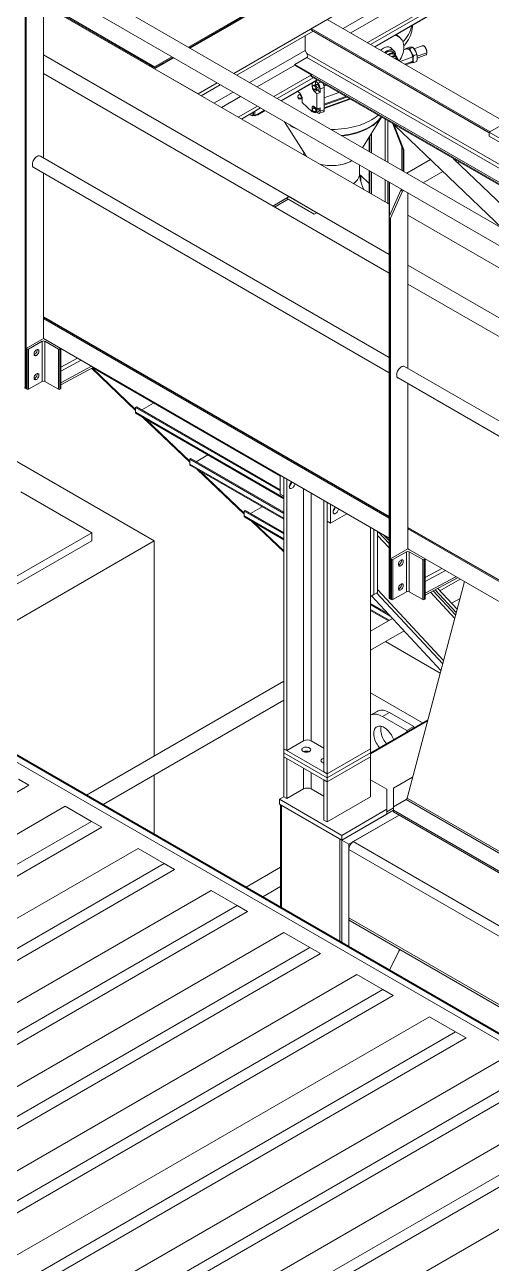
# Model space of a CAD drawing. Header units: millimetres. Extents: x 26816 to 90584, y 11074 to 56542.
# Drawn here: x 45972 to 46923, y 37511 to 40034 of the extents above; entities that cross this region are included whole.
import ezdxf

# ---------------------------------------------------------------- set-up
doc = ezdxf.new("R2010")
doc.units = ezdxf.units.MM
for name, color, linetype in [('MAU_CAM', 30, 'Continuous'), ('MAU_DO', 1, 'Continuous'), ('MAU_XAM', 8, 'Continuous'), ('MAU_XANH', 5, 'Continuous'), ('MAU_XANH_LUC', 102, 'Continuous')]:
    doc.layers.add(name, color=color, linetype=linetype)

msp = doc.modelspace()

# ---------------------------------------------------------------- linework, layer by layer
at = {"layer": 'MAU_CAM', "linetype": 'Continuous', "lineweight": 0}
for p, q in [((46108.7, 38999), (45964.1, 39082.5)), ((45825.8, 38835.7), (46108.7, 38999)), ((45825.8, 38819.4), (46108.7, 38982.7)), ((46108.7, 38982.7), (46108.7, 38999)), ((46868.4, 38899.6), (46751.4, 38458.6)), ((46690.4, 38635.4), (46676.8, 38627.6)), ((46701.2, 38624.8), (46715.4, 38633)), ((46715.4, 38633), (46764.9, 38604.4)), ((46793.7, 38618.2), (46676.8, 38550.7)), ((46793.1, 38615.8), (46676.8, 38548.7)), ((46701.2, 38624.8), (46750.7, 38596.2)), ((46750.7, 38596.2), (46764.9, 38604.4)), ((46764.9, 38604.4), (46764.9, 38601.5)), ((46750.7, 38596.2), (46750.7, 38593.4)), ((46710.4, 38476.6), (46676.8, 38496)), ((46710.4, 38435.8), (46710.4, 38476.6)), ((46723.9, 38478.7), (46762.6, 38501)), ((46723.9, 38441.1), (46723.9, 38478.7)), ((46500.1, 38461.3), (46491.2, 38456.2)), ((46491.2, 38456.2), (46491.2, 38446.4)), ((46491.2, 38456.2), (46618.5, 38382.7)), ((46749.4, 38455.8), (46723.9, 38441.1)), ((46749.4, 38455.8), (47902.3, 37790.3)), ((46751.4, 38458.6), (47902.3, 37794.2)), ((46491.2, 38446.4), (46618.5, 38372.9)), ((46493.7, 38445), (46493.7, 38445)), ((46493.7, 38445), (46493.7, 38236.5)), ((46495.5, 38444), (46614.3, 38375.4)), ((46495.5, 38444), (46495.5, 38235.5)), ((46618.5, 38382.7), (46710.4, 38435.8)), ((46723.9, 38433.8), (46618.5, 38372.9)), ((46618.5, 38372.9), (46710.4, 38426)), ((46723.9, 38438.7), (46710.4, 38430.9)), ((46710.4, 38435.8), (46710.4, 38426)), ((46723.9, 38433.8), (46723.9, 38441.1)), ((46723.9, 38433.8), (47902.3, 37753.5)), ((46723.9, 38430.5), (46723.9, 38433.8)), ((46723.9, 38430.5), (47902.3, 37750.2)), ((46735.2, 38424), (46632.7, 38364.8)), ((46735.2, 38424), (46641.8, 38370.1)), ((46614.3, 38375.4), (46614.3, 38166.9)), ((46618.5, 38382.7), (46618.5, 38372.9)), ((46618.5, 38372.9), (46618.5, 38164.4)), ((46618.5, 38372.9), (46632.7, 38364.8)), ((46632.7, 38364.8), (46632.7, 38156.3)), ((46632.7, 38354.2), (47840.4, 37657)), ((46632.7, 38354.2), (46632.7, 38214.7)), ((46641.8, 38370.1), (47849.6, 37672.9)), ((46632.7, 38214.7), (47840.4, 37517.5)), ((46635.3, 38208.8), (47840.4, 37513.1))]:
    msp.add_line(p, q, dxfattribs=at)
at = {"layer": 'MAU_CAM', "linetype": 'Continuous', "lineweight": 0, "flags": 128}
for points in [[(46676.8, 38627.6), (46678.5, 38628.4), (46681, 38629.1), (46683.6, 38629.5), (46686.3, 38629.6), (46689.2, 38629.3), (46692.1, 38628.7), (46695.1, 38627.7), (46698.2, 38626.4), (46701.2, 38624.8)], [(46690.4, 38635.4), (46692.7, 38636.5), (46695.1, 38637.3), (46697.7, 38637.7), (46700.4, 38637.8), (46703.3, 38637.5), (46706.2, 38636.9), (46709.2, 38635.9), (46712.3, 38634.6), (46715.4, 38633)], [(46695.3, 38561.4), (46693.8, 38563.2), (46691.9, 38565.8), (46690.2, 38568.5), (46688.6, 38571.3), (46687.2, 38574.2), (46686, 38577.2), (46685.1, 38580.2), (46684.3, 38583.1), (46683.8, 38586), (46683.6, 38588.8), (46683.6, 38591.4), (46683.8, 38593.9), (46684.3, 38596.2), (46685.1, 38598.3), (46686, 38600.1), (46687.2, 38601.7), (46688.6, 38603), (46690.2, 38604.1), (46691.9, 38604.8), (46693.8, 38605.2), (46695.9, 38605.2), (46698, 38605), (46700.2, 38604.4), (46702.5, 38603.5), (46704.8, 38602.4)], [(46709.5, 38569.5), (46708, 38571.3), (46706.1, 38573.9), (46704.3, 38576.7), (46702.8, 38579.5), (46701.4, 38582.4), (46700.2, 38585.4), (46699.2, 38588.3), (46698.5, 38591.3), (46698, 38594.1), (46697.7, 38596.9), (46697.7, 38599.6), (46698, 38602.1), (46698.5, 38604.4), (46698.6, 38604.8)], [(46704.8, 38602.4), (46707.1, 38600.9), (46709.3, 38599.1), (46711.6, 38597.2), (46713.7, 38594.9), (46715.7, 38592.5), (46717.6, 38589.9), (46719.4, 38587.2), (46720.9, 38584.4), (46722.3, 38581.5), (46723.5, 38578.5), (46723.8, 38577.8)], [(46715.9, 38108.2), (46720.6, 38118.3), (46727.5, 38132.4), (46734.6, 38146.5), (46736.5, 38150.3)]]:
    msp.add_lwpolyline(points, dxfattribs=at)
at = {"layer": 'MAU_CAM', "linetype": 'Continuous', "lineweight": 0}
for centre, radius, start, end in [((46746.8, 38459.8), 4.69, 302.8938, 345.5469), ((46652.5, 38353.3), 19.9, 122.4763, 177.5237), ((46639, 38214), 6.4, 173.6455, 235.0424)]:
    msp.add_arc(centre, radius, start, end, dxfattribs=at)
for centre, start_param, end_param in [((46499.7, 38441.5), 2.356235, 3.141552), ((46499.7, 38441.5), 2.356235, 3.141633), ((46618.5, 38372.9), 1.570837, 2.356235), ((46618.5, 38372.9), 1.570837, 2.356235)]:
    msp.add_ellipse(centre, major_axis=(6, -3.46), ratio=0.00007, start_param=start_param, end_param=end_param, dxfattribs=at)
at = {"layer": 'MAU_DO', "linetype": 'Continuous', "lineweight": 0}
for p, q in [((46737.4, 40007.3), (46730.1, 40014.1)), ((46783, 39991.4), (46765.5, 39985.2)), ((46786.3, 39990.4), (46785.3, 39991)), ((46724.7, 39980.9), (46718.4, 39986.8)), ((46726.9, 39974.8), (46722.7, 39978.7)), ((46729.8, 39969.4), (46725.6, 39973.3)), ((46732.7, 39964), (46728.4, 39967.9)), ((46763.2, 39968.6), (46737.4, 39959.3)), ((46750.7, 39985.2), (46744.7, 39983)), ((46749, 39985.9), (46748.7, 39984.4)), ((46749, 39985.9), (46755.2, 39988.1)), ((46756.9, 39985.6), (46763.2, 39987.8)), ((46763.2, 39968.6), (46763.2, 39959.8)), ((46764.9, 39971.2), (46771.1, 39973.4)), ((46766.5, 39983.8), (46766.3, 39984.1)), ((46791.7, 39977.1), (46772, 39970.1)), ((46772.2, 39966.3), (46789.8, 39972.6)), ((46791.3, 39974.5), (46791.6, 39975.5)), ((46792, 39977.9), (46791.7, 39977.1)), ((46734.1, 39961.3), (46732, 39963.3)), ((46763.2, 39959.8), (46746.8, 39953.9)), ((46749, 39952.7), (46760.9, 39956.9)), ((46764.9, 39957), (46771.1, 39959.3)), ((46557.8, 39909.9), (46557.8, 39914.7)), ((46564.6, 39912.3), (46564.6, 39918.6)), ((46565.3, 39919), (46569.4, 39915.3)), ((46569.4, 39915.3), (46575.3, 39917.4)), ((46529.1, 39898.1), (46533, 39894.5)), ((46533.9, 39892.6), (46532, 39891.9)), ((46533.3, 39893.1), (46533.2, 39892.3)), ((46533.3, 39893.1), (46534.1, 39893.3)), ((46534.2, 39892.9), (46533.3, 39893.1)), ((46564.6, 39912.3), (46557.8, 39909.9)), ((46563.5, 39910.9), (46561.6, 39910.2)), ((46569.4, 39900.6), (46562.6, 39898.1)), ((46567.3, 39893.7), (46562.6, 39898.1)), ((46562.9, 39911.3), (46562.8, 39910.6)), ((46562.9, 39911.3), (46566.4, 39912.6)), ((46563.8, 39911.2), (46562.9, 39911.3)), ((46565.5, 39911.2), (46563.8, 39911.2)), ((46564.6, 39912), (46564.6, 39912.3)), ((46564.8, 39901.2), (46566.7, 39901.9)), ((46565.5, 39911.2), (46569, 39912.5)), ((46566.4, 39908.7), (46565.5, 39911.2)), ((46565.7, 39903.4), (46567.6, 39904.1)), ((46566.1, 39901.7), (46566.4, 39901.6)), ((46568.1, 39912.7), (46566.4, 39912.6)), ((46568.1, 39906.4), (46566.4, 39908.7)), ((46566.4, 39901.6), (46568.1, 39901.7)), ((46574.1, 39896.2), (46567.3, 39893.7)), ((46567.3, 39862.7), (46567.3, 39893.7)), ((46568.1, 39906.4), (46567.8, 39903.9)), ((46567.8, 39903.9), (46568.1, 39901.7)), ((46569, 39912.5), (46568.1, 39912.7)), ((46568.1, 39906.4), (46571.6, 39907.7)), ((46568.1, 39901.7), (46571.6, 39903)), ((46570.7, 39910.2), (46569, 39912.5)), ((46574.1, 39896.2), (46569.4, 39900.6)), ((46570.1, 39911.2), (46570, 39911.2)), ((46571.6, 39907.7), (46570.7, 39910.2)), ((46571.6, 39907.7), (46572, 39905.5)), ((46572, 39905.5), (46571.6, 39903)), ((46574.1, 39903.5), (46582.6, 39906.6)), ((46574.1, 39903.5), (46574.1, 39896.2)), ((46585.3, 39911.6), (46582.1, 39910.4)), ((46582.3, 39909.4), (46586.6, 39910.9)), ((46582.6, 39860.8), (46582.6, 39906.6)), ((46612.3, 39896.1), (46582.6, 39885.4)), ((46535.2, 39883), (46537.1, 39883.6)), ((46536.1, 39885.1), (46537.5, 39885.6)), ((46536.5, 39883.4), (46536.9, 39883.4)), ((46536.9, 39883.4), (46537.7, 39883.4)), ((46537.7, 39882.8), (46537.7, 39875.4)), ((46537.7, 39875.4), (46557.8, 39856.8)), ((46563.5, 39866.2), (46557.8, 39864.2)), ((46557.8, 39864.2), (46557.8, 39856.8)), ((46563.5, 39865.1), (46561.6, 39864.4)), ((46567.3, 39862.7), (46562.6, 39867.1)), ((46562.9, 39865.6), (46562.8, 39864.9)), ((46562.9, 39865.6), (46563.8, 39865.9)), ((46563.8, 39865.4), (46562.9, 39865.6)), ((46564.4, 39865.5), (46563.8, 39865.4)), ((46566.4, 39863), (46566.1, 39863.8)), ((46574.1, 39865.1), (46567.3, 39862.7)), ((46571.6, 39862), (46570.9, 39864)), ((46574.1, 39857.8), (46574.1, 39865.1)), ((46582.6, 39872.2), (46626.4, 39887.9)), ((46628.6, 39886.6), (46582.6, 39870.1)), ((46634.2, 39883.4), (46582.6, 39864.9)), ((46582.6, 39863.8), (46635.4, 39882.7)), ((46559.3, 39857.3), (46557.8, 39856.8)), ((46564.8, 39855.5), (46566.7, 39856.2)), ((46565.7, 39857.6), (46567.6, 39858.3)), ((46566.1, 39856), (46566.4, 39855.9)), ((46568.1, 39860.7), (46566.4, 39863)), ((46566.4, 39855.9), (46568.1, 39856)), ((46568.1, 39860.7), (46567.8, 39858.2)), ((46567.8, 39858.2), (46568.1, 39856)), ((46568.1, 39860.7), (46571.6, 39862)), ((46568.1, 39856), (46571.6, 39857.2)), ((46568.1, 39856), (46569.4, 39854.8)), ((46571.6, 39862), (46572, 39859.7)), ((46572, 39859.7), (46571.6, 39857.2)), ((46572.4, 39853.7), (46580.9, 39856.8)), ((46574.1, 39857.8), (46582.6, 39860.8)), ((44563, 39349.1), (48567.3, 37037.4)), ((48569.1, 37038.4), (44566, 39349.4)), ((48408.6, 37115.9), (44721, 39244.7)), ((45980.7, 38484.8), (44354.4, 37545.9)), ((45980.7, 38484.8), (45959.5, 38497.1)), ((46054.9, 38442), (44449.8, 37515.3)), ((46108, 38411.3), (46054.9, 38442)), ((44502.8, 37484.7), (46108, 38411.3)), ((46129.2, 38399.1), (46108, 38411.3)), ((46129.2, 38399.1), (44502.8, 37460.2)), ((46203.4, 38356.2), (44598.3, 37429.6)), ((46256.5, 38325.6), (46203.4, 38356.2)), ((44651.3, 37399), (46256.5, 38325.6)), ((46277.7, 38313.4), (46256.5, 38325.6)), ((46277.7, 38313.4), (44651.3, 37374.5)), ((46351.9, 38270.5), (44746.8, 37343.9)), ((46405, 38239.9), (46351.9, 38270.5)), ((44799.8, 37313.3), (46405, 38239.9)), ((46426.2, 38227.7), (44799.8, 37288.8)), ((46426.2, 38227.7), (46405, 38239.9)), ((46500.4, 38184.8), (44895.3, 37258.2)), ((46553.5, 38154.2), (46500.4, 38184.8)), ((44948.3, 37227.6), (46553.5, 38154.2)), ((46574.7, 38141.9), (46553.5, 38154.2)), ((46574.7, 38141.9), (44948.3, 37203.1)), ((46648.9, 38099.1), (45043.8, 37172.4)), ((46701.9, 38068.5), (46648.9, 38099.1)), ((45096.8, 37141.8), (46701.9, 38068.5)), ((46723.2, 38056.2), (45096.8, 37117.3)), ((46723.2, 38056.2), (46701.9, 38068.5)), ((46797.4, 38013.3), (45192.3, 37086.7)), ((46850.4, 37982.7), (46797.4, 38013.3)), ((45245.3, 37056.1), (46850.4, 37982.7)), ((46871.7, 37970.5), (46850.4, 37982.7)), ((46871.7, 37970.5), (45245.3, 37031.6)), ((46945.9, 37927.6), (45340.8, 37001)), ((45393.8, 36970.4), (46998.9, 37897)), ((47020.1, 37884.8), (45393.8, 36945.9)), ((47094.4, 37841.9), (45489.3, 36915.3)), ((45542.3, 36884.7), (47147.4, 37811.3)), ((47168.6, 37799), (45542.3, 36860.2)), ((47242.9, 37756.2), (45637.8, 36829.6))]:
    msp.add_line(p, q, dxfattribs=at)
at = {"layer": 'MAU_DO', "linetype": 'Continuous', "lineweight": 0, "flags": 128}
for points in [[(46745, 39988), (46744.9, 39991.3), (46744.4, 39994.4), (46743.7, 39997.3), (46742.6, 40000.1), (46741.3, 40002.6), (46739.6, 40004.9), (46737.8, 40007), (46735.6, 40008.8), (46733.2, 40010.3), (46730.7, 40011.6), (46727.9, 40012.5), (46727.5, 40012.6)], [(46791.7, 39977.1), (46791.6, 39978.8), (46791.3, 39980.6), (46790.8, 39982.5), (46790.1, 39984.3), (46789.3, 39986.1), (46788.4, 39987.7), (46787.4, 39989.1), (46786.4, 39990.2), (46785.3, 39991), (46784.3, 39991.5), (46783.4, 39991.6), (46783, 39991.4)], [(46786.3, 39990.4), (46786.7, 39990.1), (46787.7, 39989.2), (46788.7, 39988), (46789.6, 39986.5), (46790.4, 39984.9), (46791.1, 39983.1), (46791.6, 39981.3), (46791.9, 39979.6), (46792, 39977.9)], [(46718.4, 39986.8), (46717.4, 39987.5), (46715.8, 39988.4), (46714.1, 39988.9), (46712.1, 39989.1), (46710.1, 39989), (46707.9, 39988.5), (46705.8, 39987.8), (46703.6, 39986.7), (46701.6, 39985.3), (46699.6, 39983.7), (46698, 39982.1)], [(46705.7, 39977.6), (46706, 39977.8), (46707.9, 39979.4), (46710, 39980.8), (46712.1, 39981.9), (46714.3, 39982.6), (46716.4, 39983.1), (46718.5, 39983.2), (46720.4, 39983), (46722.2, 39982.5), (46723.8, 39981.7), (46725.1, 39980.5), (46726.2, 39979.1), (46727, 39977.5), (46727.5, 39975.6), (46727.6, 39973.6)], [(46707.6, 39976.5), (46708.4, 39977.2), (46710.3, 39978.5), (46712.2, 39979.5), (46714.2, 39980.2), (46716.1, 39980.5), (46718, 39980.6), (46719.7, 39980.3), (46721.2, 39979.7), (46722.6, 39978.8), (46722.7, 39978.7)], [(46712.9, 39973.5), (46714.5, 39974.5), (46716.4, 39975.5), (46718.4, 39976.2), (46720.3, 39976.6), (46722.2, 39976.7), (46723.9, 39976.4), (46725.5, 39975.8), (46726.8, 39974.9), (46727.9, 39973.7), (46728.7, 39972.2), (46729.1, 39970.6), (46729.2, 39969.9)], [(46714.3, 39972.7), (46715.6, 39973.5), (46717.4, 39974.3), (46719.2, 39974.8), (46720.9, 39975), (46722.5, 39974.8), (46724, 39974.4), (46725.2, 39973.6), (46725.6, 39973.3)], [(46719.8, 39969.5), (46719.9, 39969.6), (46721.6, 39970.4), (46723.4, 39970.9), (46725.1, 39971), (46726.7, 39970.9), (46728.2, 39970.4), (46729.4, 39969.7), (46730.5, 39968.6), (46731.2, 39967.4), (46731.7, 39965.9), (46731.8, 39964.8)], [(46751.8, 39985.3), (46751, 39985.3), (46750.7, 39985.2)], [(46750.7, 39985.2), (46751.6, 39985.3), (46752.7, 39985.2), (46753.9, 39984.7), (46755.2, 39983.9), (46756.4, 39982.7), (46757.7, 39981.2), (46758.9, 39979.5), (46760, 39977.5), (46761, 39975.4), (46761.9, 39973.2), (46762.7, 39970.9), (46763.2, 39968.6)], [(46759.8, 39978), (46758.8, 39979.6), (46757.9, 39981), (46756.8, 39982.2), (46755.8, 39983.3), (46754.8, 39984.2), (46753.8, 39984.8), (46752.8, 39985.2), (46751.8, 39985.3)], [(46766.5, 39983.8), (46767.3, 39982.6), (46768.3, 39981)], [(46789.8, 39972.6), (46790.1, 39972.8), (46790.8, 39973.4), (46791.3, 39974.4), (46791.6, 39975.6), (46791.7, 39977.1)], [(46792, 39977.9), (46791.9, 39976.5), (46791.6, 39975.5)], [(46763.7, 39963.7), (46763.7, 39962.2), (46763.5, 39960.8), (46763.1, 39959.6), (46762.7, 39958.6), (46762.1, 39957.8), (46761.4, 39957.2), (46760.9, 39956.9)], [(46532, 39891.9), (46532.6, 39891.9), (46533.3, 39891.6), (46534, 39890.9), (46534.7, 39890), (46535.3, 39888.8), (46535.7, 39887.6), (46536, 39886.3), (46536.1, 39885.1)], [(46534.6, 39892.6), (46534.5, 39892.6), (46533.9, 39892.6)], [(46561.6, 39910.2), (46562.2, 39910.2), (46562.9, 39909.9), (46563.6, 39909.2), (46564.3, 39908.3), (46564.9, 39907.1), (46565.3, 39905.8), (46565.6, 39904.6), (46565.7, 39903.4)], [(46567.6, 39904.1), (46567.5, 39905.2), (46567.2, 39906.5), (46566.8, 39907.8), (46566.2, 39909), (46565.5, 39909.9), (46564.8, 39910.6), (46564.1, 39910.9), (46563.5, 39910.9)], [(46565.7, 39903.4), (46565.6, 39902.4), (46565.3, 39901.6), (46564.9, 39901.2), (46564.8, 39901.2)], [(46566.1, 39901.7), (46566.1, 39901.7), (46566.4, 39901.6)], [(46567.8, 39903.9), (46567.7, 39903.4), (46567.7, 39903), (46567.6, 39902.6), (46567.4, 39902.2), (46567.2, 39902), (46567, 39901.8), (46566.7, 39901.7), (46566.4, 39901.6)], [(46566.7, 39901.9), (46566.8, 39901.9), (46567.2, 39902.3), (46567.5, 39903.1), (46567.6, 39904.1)], [(46569.4, 39900.6), (46568.4, 39901.6), (46568.3, 39901.8)], [(46570.1, 39911.2), (46570.4, 39910.7), (46570.7, 39910.2)], [(46536.1, 39885.1), (46536, 39884.1), (46535.7, 39883.4), (46535.3, 39883), (46535.2, 39883)], [(46536.5, 39883.4), (46536.6, 39883.4), (46536.9, 39883.4)], [(46537.1, 39883.6), (46537.2, 39883.7), (46537.6, 39884)], [(46562.6, 39867.1), (46561.7, 39867.8), (46560.8, 39868.2), (46559.9, 39868.3), (46559.2, 39868.1), (46558.6, 39867.5), (46558.2, 39866.6), (46557.9, 39865.5), (46557.8, 39864.2)], [(46561.6, 39864.4), (46562.2, 39864.5), (46562.9, 39864.1), (46563.6, 39863.5), (46564.3, 39862.5), (46564.9, 39861.4), (46565.3, 39860.1), (46565.6, 39858.8), (46565.7, 39857.6)], [(46567.6, 39858.3), (46567.5, 39859.5), (46567.2, 39860.8), (46566.8, 39862.1), (46566.2, 39863.2), (46565.5, 39864.2), (46564.8, 39864.8), (46564.1, 39865.2), (46563.5, 39865.1)], [(46565.7, 39857.6), (46565.6, 39856.7), (46565.3, 39855.9), (46564.9, 39855.5), (46564.8, 39855.5)], [(46566.1, 39856), (46566.1, 39856), (46566.4, 39855.9)], [(46567.8, 39858.2), (46567.7, 39857.7), (46567.7, 39857.2), (46567.6, 39856.8), (46567.4, 39856.5), (46567.2, 39856.2), (46567, 39856), (46566.7, 39855.9), (46566.4, 39855.9)], [(46566.7, 39856.2), (46566.8, 39856.2), (46567.2, 39856.6), (46567.5, 39857.3), (46567.6, 39858.3)], [(46569.4, 39854.8), (46570.3, 39854.1), (46571.2, 39853.7), (46572, 39853.6), (46572.7, 39853.9), (46573.3, 39854.4), (46573.8, 39855.3), (46574, 39856.4), (46574.1, 39857.8)], [(46580.9, 39856.8), (46581.2, 39856.9), (46581.8, 39857.5), (46582.3, 39858.4), (46582.5, 39859.5), (46582.6, 39860.8)]]:
    msp.add_lwpolyline(points, dxfattribs=at)
at = {"layer": 'MAU_DO', "linetype": 'Continuous', "lineweight": 0}
for centre, radius, start, end in [((46724.3, 39962.5), 6.84, 52.7827, 115.4935), ((46728.8, 39959.9), 5.5, 13.4579, 106.5474), ((46728.7, 39959.5), 5, 48.5877, 91.882), ((46694.7, 39989.9), 50.4, 324.2469, 357.9091), ((46732.3, 39962.7), 31.4, 1.8569, 29.1527), ((46740.1, 39965.5), 32.1, 4.5319, 28.9806), ((46759.3, 39960.6), 4, 293.4369, 348.2873), ((46556.3, 39903.2), 17.8, 1.1249, 42.904), ((46563.9, 39906), 18.7, 1.8008, 26.5291), ((46533.6, 39887.4), 4.75, 109.7592, 180), ((46520, 39882.4), 17.8, 1.1249, 42.904), ((46534.2, 39891.8), 1.04, 88.8258, 150.0391), ((46574.2, 39910.2), 16.4, 180.9575, 195.7048), ((46563.2, 39905.7), 4.75, 109.7592, 180), ((46563.2, 39905.7), 4.75, 180, 289.7592), ((46560.5, 39905.8), 1.99, 182.3491, 230.3165), ((46563.3, 39909.9), 6.94, 233.9541, 290.7337), ((46573.1, 39908.5), 14.8, 201.9651, 224.6318), ((46563.8, 39910.1), 1.04, 88.8258, 150.0391), ((46562.6, 39907.2), 4.1, 21.1128, 73.1805), ((46557.3, 39903.6), 10.5, 1.8569, 29.1527), ((46561.3, 39905), 10.7, 4.5319, 28.9806), ((46533.6, 39887.4), 4.75, 180, 289.7592), ((46530.9, 39887.5), 1.99, 182.3491, 230.3165), ((46533.7, 39891.6), 6.94, 233.9541, 290.7337), ((46536.9, 39884.4), 1, 268.2394, 321.2801), ((46563.2, 39860), 4.75, 109.7592, 180), ((46563.8, 39864.4), 1.04, 88.8258, 150.0391), ((46563.6, 39863.4), 2.05, 48.3357, 83.2397), ((46559.9, 39859.5), 7.41, 27.942, 42.9091), ((46561.4, 39859.3), 10.7, 4.5248, 25.9831), ((46563.2, 39860), 4.75, 180, 289.7592), ((46560.5, 39860.1), 1.99, 182.3491, 230.3165), ((46563.3, 39864.1), 6.94, 233.9541, 290.7337), ((46557.3, 39857.9), 10.5, 1.8569, 29.1527)]:
    msp.add_arc(centre, radius, start, end, dxfattribs=at)
for points, knots in [([(46751.8, 39985.3), (46751.2, 39985.4), (46750, 39985.5), (46749.3, 39985.8), (46749, 39985.9)], [0, 0, 0, 0, 0.5002514, 1, 1, 1, 1]), ([(46756.9, 39985.6), (46756, 39985.5), (46754, 39985.3), (46752.6, 39985.3), (46751.8, 39985.3)], [0, 0, 0, 0, 0.500383, 1, 1, 1, 1]), ([(46760.3, 39988.4), (46759.6, 39988.4), (46758.1, 39988.4), (46756.2, 39988.2), (46755.2, 39988.1)], [0, 0, 0, 0, 0.500251, 1, 1, 1, 1]), ([(46759.8, 39978), (46759.2, 39979.2), (46757.9, 39981.7), (46757.3, 39984.3), (46756.9, 39985.6)], [0, 0, 0, 0, 0.500251, 1, 1, 1, 1]), ([(46764.9, 39971.2), (46763.9, 39972.3), (46762, 39974.4), (46760.5, 39976.8), (46759.8, 39978)], [0, 0, 0, 0, 0.5003834, 1, 1, 1, 1]), ([(46763.2, 39987.8), (46762.8, 39988), (46762.2, 39988.3), (46760.9, 39988.3), (46760.3, 39988.4)], [0, 0, 0, 0, 0.500383, 1, 1, 1, 1]), ([(46768.3, 39981), (46767.5, 39982.2), (46766.1, 39984.6), (46764.1, 39986.8), (46763.2, 39987.8)], [0, 0, 0, 0, 0.500251, 1, 1, 1, 1]), ([(46764.9, 39971.2), (46764.5, 39969.9), (46763.9, 39967.4), (46763.8, 39964.9), (46763.7, 39963.7)], [0, 0, 0, 0, 0.501679, 1, 1, 1, 1]), ([(46771.1, 39973.4), (46770.8, 39974.7), (46770.1, 39977.3), (46768.9, 39979.8), (46768.3, 39981)], [0, 0, 0, 0, 0.500383, 1, 1, 1, 1]), ([(46771.1, 39973.4), (46771.4, 39972.4), (46772, 39970.3), (46772.2, 39967.9), (46772.2, 39966.8)], [0, 0, 0, 0, 0.501679, 1, 1, 1, 1]), ([(46772.2, 39966.8), (46772.2, 39965.5), (46772, 39963.1), (46771.4, 39960.5), (46771.1, 39959.3)], [0, 0, 0, 0, 0.501959, 1, 1, 1, 1]), ([(46760.4, 39956.8), (46761, 39956.8), (46762.2, 39956.8), (46763.9, 39956.9), (46764.9, 39957)], [0, 0, 0, 0, 0.4143846, 1, 1, 1, 1]), ([(46763.7, 39963.7), (46763.8, 39962.5), (46763.9, 39960.2), (46764.5, 39958.1), (46764.9, 39957)], [0, 0, 0, 0, 0.501959, 1, 1, 1, 1])]:
    msp.add_open_spline(points, degree=3, knots=knots, dxfattribs=at)
at = {"layer": 'MAU_XAM', "linetype": 'Continuous', "lineweight": 0}
for p, q in [((46236, 38982.7), (45947.7, 39149.1)), ((45811.7, 38737.8), (46236, 38982.7)), ((46236, 38982.7), (46236, 38544.4)), ((46236, 38505.5), (46236, 38385.3))]:
    msp.add_line(p, q, dxfattribs=at)
at = {"layer": 'MAU_XANH', "linetype": 'Continuous', "lineweight": 0}
for p, q in [((48180.8, 38906), (44459.7, 41054.1)), ((44442.8, 41024.9), (48164, 38876.8)), ((46309.7, 39986.1), (46810.8, 40275.4)), ((46398.1, 39935.1), (46849.4, 40195.6)), ((46621.2, 40026.5), (46869.3, 40169.7)), ((46636.7, 40017.5), (46879.8, 40157.8)), ((46010.4, 40120), (46010.4, 39762.8)), ((46670.9, 39997.8), (46904.8, 40132.8)), ((46677.2, 39994.1), (46909.7, 40128.3)), ((45972.9, 40069.8), (45972.9, 39294)), ((45975, 40068.5), (45975, 39292.8)), ((46237, 39948.6), (46010.4, 40079.4)), ((46237, 39946.2), (46010.4, 40077)), ((46010.4, 40074.9), (46714.8, 39668.3)), ((46426.2, 40057.8), (46305.8, 39988.3)), ((46426.2, 40055.4), (46308, 39987.1)), ((46556.3, 40026.4), (46588.8, 40045.1)), ((46953, 39834.9), (46588.8, 40045.1)), ((46359.4, 40014.7), (46357.6, 40015.8)), ((46362.2, 40016.4), (46360.4, 40017.4)), ((46389.8, 40032.3), (46388, 40033.3)), ((46404.5, 39931.4), (46559.9, 40021.1)), ((46920.4, 39816.1), (46556.3, 40026.4)), ((46556.3, 40023.9), (46556.3, 40026.4)), ((46919, 39814.5), (46556.3, 40023.9)), ((46556.7, 40023), (46919, 39813.8)), ((46357.2, 40013.5), (46355.5, 40014.5)), ((46543.9, 39981.8), (46543.9, 40011.9)), ((46010.4, 39972.9), (46714.8, 39566.3)), ((46511, 39683.9), (46010.4, 39972.9)), ((46272.1, 39968.9), (46237, 39948.6)), ((46274.3, 39967.7), (46237, 39946.2)), ((46237, 39944.1), (46276, 39966.6)), ((46430.5, 39916.4), (46543.9, 39981.8)), ((46547.4, 39967.6), (46522.9, 39953.4)), ((46543.9, 39981.8), (46547.4, 39975.7)), ((47216.4, 39589.5), (46547.4, 39975.7)), ((47216.4, 39581.4), (46547.4, 39967.6)), ((46227.2, 39951.8), (46232.6, 39946.7)), ((46229.7, 39949.4), (46229.7, 39948.3)), ((46230.3, 39948.9), (46230.3, 39948)), ((46231.7, 39947.5), (46231.7, 39947.2)), ((46237, 39948.6), (46237, 39946.2)), ((46237, 39944.1), (46325.4, 39893.1)), ((46446, 39907.4), (46522.4, 39951.5)), ((46556.5, 39931.8), (46522.4, 39951.5)), ((47216.4, 39553), (46522.9, 39953.4)), ((46714.8, 39527.9), (46010.4, 39934.5)), ((46325.4, 39893.1), (46364.4, 39915.6)), ((46480.2, 39887.7), (46556.5, 39931.8)), ((46486.5, 39884), (46559.8, 39926.3)), ((46556.3, 39928.4), (46556.3, 39930.8)), ((47216.4, 39549.8), (46556.3, 39930.8)), ((47216.4, 39547.3), (46556.3, 39928.4)), ((46331.8, 39889.4), (46370.8, 39911.9)), ((46357.8, 39874.4), (46396.8, 39896.9)), ((46373.3, 39865.4), (46412.3, 39887.9)), ((46407.5, 39845.7), (46446.5, 39868.3)), ((46413.8, 39842.1), (46452.8, 39864.6)), ((46706.9, 39841.4), (46706.9, 39756.8)), ((46962.9, 39840.6), (46919, 39815.3)), ((46712.5, 39838.2), (46712.5, 39753.6)), ((46722.4, 39832.5), (46740.8, 39785.4)), ((46745.1, 39779.1), (46724.7, 39831.2)), ((46725.1, 39830.1), (46946.8, 39618.3)), ((46919, 39815.3), (46919, 39807.2)), ((46919, 39815.3), (47060.5, 39733.7)), ((46674.4, 39805.7), (46674.4, 39775.6)), ((46675.8, 39807.9), (46675.8, 39774.8)), ((46678.6, 39812.4), (46678.6, 39773.1)), ((46919, 39807.2), (47060.5, 39725.5)), ((46714.8, 39356.2), (46004.1, 39766.5)), ((46740.8, 39785.4), (46740.8, 39737.2)), ((46743.7, 39780.4), (46745.1, 39779.1)), ((46743.7, 39780.4), (46743.7, 39735.6)), ((46745.1, 39779.1), (46745.1, 39734.8)), ((45990.6, 39743.1), (46714.8, 39325)), ((46799.1, 39759.4), (46750.8, 39731.5)), ((47070.2, 39547.1), (46846.2, 39761)), ((46854.9, 39752.7), (46857.8, 39754.4)), ((46010.4, 39731.6), (46010.4, 39394.9)), ((46654.8, 39727.9), (46655.3, 39727.4)), ((46655.3, 39728), (46655.3, 39723.6)), ((46655.8, 39727.8), (46657.3, 39727)), ((46655.8, 39727.8), (46655.8, 39720.3)), ((46657.3, 39727), (46657.3, 39714.4)), ((46657.3, 39727), (46674.4, 39710.7)), ((46674.4, 39736.7), (46674.4, 39691.6)), ((46675.8, 39735.9), (46675.8, 39690.8)), ((46678.6, 39734.2), (46678.6, 39689.2)), ((46706.9, 39717.9), (46706.9, 39672.9)), ((46712.5, 39714.6), (46712.5, 39669.6)), ((46714.8, 39713.3), (46714.8, 39642.6)), ((46715.4, 39713), (46715.4, 39645.1)), ((46784.5, 39712), (46824.5, 39735.2)), ((46738.7, 39697.1), (46715.4, 39645.1)), ((46717.5, 39639.9), (46742.3, 39695)), ((46740.9, 39698.3), (46738.7, 39697.1)), ((46742.3, 39695), (46738.7, 39697.1)), ((46742.3, 39695), (46744.4, 39696.3)), ((46752.9, 39691.4), (46752.9, 39334.2)), ((46477.8, 39664.7), (46511, 39683.9)), ((46505.4, 39680.6), (46477.8, 39664.7)), ((46508.9, 39678.6), (46481.3, 39662.7)), ((46505.4, 39680.6), (46511, 39683.9)), ((46508.9, 39678.6), (46505.4, 39680.6)), ((46505.4, 39680.6), (46561.9, 39648)), ((46561.9, 39648), (46508.9, 39678.6)), ((46511, 39683.9), (46567.6, 39651.2)), ((46561.9, 39648), (46567.6, 39651.2)), ((46714.8, 39566.3), (46567.6, 39651.2)), ((46714.8, 39642.6), (46714.8, 38866.2)), ((46717.5, 39639.9), (46715.4, 39641.1)), ((46715.4, 39641.1), (46715.4, 38865.4)), ((46717.5, 39639.9), (46717.5, 38864.2)), ((46752.9, 39646.3), (47216.4, 39378.8)), ((46752.9, 39544.3), (47457.3, 39137.6)), ((47253.5, 39255.3), (46752.9, 39544.3)), ((47457.3, 39099.3), (46752.9, 39505.9)), ((46714.8, 39032.2), (46010.4, 39438.8)), ((46010.4, 39438.2), (46714.8, 39031.5)), ((46010.4, 39435.7), (46714.8, 39029.1)), ((46010.4, 39394.9), (45975, 39374.5)), ((45980, 39373.2), (46007.6, 39389.2)), ((46007.6, 39307.5), (46007.6, 39389.2)), ((46013.9, 39392.8), (46010.4, 39394.9)), ((46045.8, 39374.5), (46010.4, 39394.9)), ((46010.4, 39394.9), (46714.8, 38988.2)), ((46013.2, 39389.2), (46040.8, 39373.2)), ((46013.2, 39307.5), (46013.2, 39389.2)), ((45975, 39374.5), (45977.2, 39373.2)), ((45975, 39292.8), (45975, 39374.5)), ((45977.2, 39291.6), (45977.2, 39373.2)), ((45980, 39291.6), (45980, 39373.2)), ((46040.8, 39291.6), (46040.8, 39373.2)), ((46043.6, 39373.2), (46045.8, 39374.5)), ((46043.6, 39291.6), (46043.6, 39373.2)), ((46045.8, 39292.8), (46045.8, 39374.5)), ((46045.8, 39336.4), (46079.9, 39354.7)), ((46087.1, 39350.6), (46045.8, 39328.4)), ((46108.4, 39338.3), (46045.8, 39304.8)), ((46112, 39336.2), (46045.8, 39300.7)), ((46198.1, 39248.5), (46108.3, 39334.2)), ((46198.1, 39250.6), (46109.8, 39335)), ((46110.3, 39335.3), (46493, 39114.3)), ((47457.3, 38927.6), (46746.5, 39337.8)), ((46733, 39314.5), (47457.3, 38896.4)), ((45972.9, 39294), (45975, 39292.8)), ((45975, 39292.8), (45977.2, 39291.6)), ((45980, 39291.6), (46007.6, 39307.5)), ((46013.2, 39307.5), (46040.8, 39291.6)), ((46043.6, 39291.6), (46045.8, 39292.8)), ((46752.9, 39303), (46752.9, 38966.3)), ((46210.8, 39249.7), (46234.6, 39263.5)), ((46198.1, 39254.6), (46200.2, 39255.9)), ((46198.1, 39254.6), (46493, 39084.4)), ((46198.1, 39254.6), (46198.1, 39244.8)), ((46198.1, 39244.8), (46500.1, 39070.5)), ((46199.3, 39242.1), (46500.1, 39068.5)), ((46200.2, 39255.9), (46493, 39086.8)), ((46308.7, 39142.8), (46213.1, 39234.1)), ((46308.7, 39145), (46218.8, 39230.8)), ((46321.4, 39144), (46345.3, 39157.8)), ((46308.7, 39148.9), (46310.8, 39150.2)), ((46308.7, 39148.9), (46500.1, 39038.5)), ((46308.7, 39148.9), (46308.7, 39139.1)), ((46308.7, 39139.1), (46500.1, 39028.7)), ((46310, 39136.4), (46500.1, 39026.7)), ((46310.8, 39150.2), (46500.1, 39040.9)), ((46419.4, 39037.1), (46323.8, 39128.4)), ((46419.4, 39039.3), (46329.4, 39125.2)), ((46493, 39116.3), (46493, 39077.8)), ((46500.1, 38559.3), (46500.1, 39112.2)), ((46500.1, 39112.2), (46500.1, 39073.7)), ((46506.4, 38555.6), (46506.4, 39108.5)), ((46540.6, 38575.3), (46540.6, 39088.8)), ((46493, 39077.8), (46500.1, 39073.7)), ((46556.1, 38575.3), (46556.1, 39079.8)), ((46582.1, 38512), (46582.1, 39064.8)), ((46588.5, 38508.3), (46588.5, 39061.2)), ((46588.5, 39061.2), (46588.5, 39022.7)), ((46595.5, 39057.1), (46595.5, 39018.6)), ((46419.4, 39043.3), (46421.5, 39044.5)), ((46419.4, 39043.3), (46500.1, 38996.7)), ((46419.4, 39043.3), (46419.4, 39033.5)), ((46419.4, 39033.5), (46500.1, 38986.9)), ((46421.5, 39044.5), (46500.1, 38999.1)), ((46432.1, 39038.4), (46455.9, 39052.1)), ((46595.5, 39018.6), (46628.9, 39037.9)), ((46420.6, 39030.7), (46500.1, 38984.8)), ((46500.1, 38960), (46434.4, 39022.7)), ((46500.1, 38962.2), (46440.1, 39019.5)), ((46595.5, 39018.6), (46588.5, 39022.7)), ((46676.8, 38559.3), (46676.8, 39010.1)), ((46676.8, 38869.6), (46676.8, 39010.1)), ((46683.9, 38873.7), (46683.9, 39006.1)), ((47457.3, 38603.6), (46752.9, 39010.2)), ((46752.9, 39009.5), (47457.3, 38602.9)), ((46752.9, 39007.1), (47457.3, 38600.5)), ((46691, 38877.8), (46691, 39002)), ((46714.8, 38968.2), (46691, 38993.7)), ((46714.8, 38977), (46692.2, 39001.3)), ((46714.8, 38983.4), (46705, 38993.9)), ((46752.9, 38966.3), (46717.5, 38945.9)), ((46722.5, 38944.6), (46750, 38960.5)), ((46750, 38878.9), (46750, 38960.5)), ((46756.4, 38964.2), (46752.9, 38966.3)), ((46788.2, 38945.9), (46752.9, 38966.3)), ((46752.9, 38966.3), (47457.3, 38559.6)), ((46755.7, 38960.5), (46783.3, 38944.6)), ((46755.7, 38878.9), (46755.7, 38960.5)), ((46717.5, 38945.9), (46719.6, 38944.6)), ((46717.5, 38864.2), (46717.5, 38945.9)), ((46719.6, 38863), (46719.6, 38944.6)), ((46722.5, 38863), (46722.5, 38944.6)), ((46783.3, 38863), (46783.3, 38944.6)), ((46786.1, 38944.6), (46788.2, 38945.9)), ((46786.1, 38863), (46786.1, 38944.6)), ((46788.2, 38864.2), (46788.2, 38945.9)), ((46788.2, 38907.8), (46822.4, 38926.1)), ((46829.6, 38922), (46788.2, 38899.8)), ((46850.8, 38909.7), (46788.2, 38876.2)), ((46854.5, 38907.6), (46788.2, 38872.1)), ((46825.8, 38739.2), (46691, 38883.7)), ((46850.4, 38831.7), (46804.6, 38880.8)), ((46851.7, 38836.7), (46808.5, 38883)), ((46853.4, 38843.3), (46813.8, 38885.8)), ((46859.8, 38904.5), (46818.5, 38880.7)), ((46683.9, 38873.7), (46676.8, 38869.6)), ((46676.8, 38855.3), (46712.3, 38834.8)), ((46820.4, 38718.9), (46678.8, 38870.7)), ((46683.9, 38873.7), (46691, 38877.8)), ((46824, 38732.5), (46689.4, 38876.8)), ((46715.4, 38865.4), (46717.5, 38864.2)), ((46717.5, 38864.2), (46719.6, 38863)), ((46722.5, 38863), (46750, 38878.9)), ((46755.7, 38878.9), (46783.3, 38863)), ((46786.1, 38863), (46788.2, 38864.2)), ((46848.5, 38824.8), (46799, 38877.9)), ((46842.1, 38855.5), (46859.3, 38865.4)), ((46676.8, 38852.8), (46717.2, 38829.5)), ((46676.8, 38843), (46715, 38821)), ((46676.8, 38841), (46713.3, 38820)), ((46721.6, 38824.8), (46676.8, 38798.9)), ((46676.8, 38760), (46745.2, 38799.5)), ((46707.5, 38777.7), (46819, 38713.4)), ((46500.1, 38696.9), (46098.1, 38464.9)), ((46131.8, 38445.4), (46500.1, 38658)), ((46676.8, 38672.9), (46782.7, 38611.8)), ((46506.4, 38555.6), (46500.1, 38559.3)), ((46500.1, 38551.1), (46500.1, 38559.3)), ((46500.1, 38559.3), (46588.5, 38508.3)), ((46540.6, 38575.3), (46506.4, 38555.6)), ((46582.1, 38560.3), (46556.1, 38575.3)), ((46676.8, 38559.3), (46588.5, 38508.3)), ((46676.8, 38551.1), (46676.8, 38559.3)), ((46500.1, 38551.1), (46500.1, 38543)), ((46500.1, 38551.1), (46588.5, 38500.1)), ((46500.1, 38543), (46506.4, 38539.3)), ((46500.1, 38461.3), (46500.1, 38543)), ((46500.1, 38543), (46588.5, 38491.9)), ((46506.4, 38457.6), (46506.4, 38539.3)), ((46588.5, 38500.1), (46676.8, 38551.1)), ((46588.5, 38491.9), (46676.8, 38543)), ((46676.8, 38551.1), (46676.8, 38543)), ((46676.8, 38461.3), (46676.8, 38543)), ((46540.6, 38477.3), (46540.6, 38519.6)), ((46556.1, 38477.3), (46556.1, 38510.6)), ((46588.5, 38508.3), (46582.1, 38512)), ((46588.5, 38500.1), (46588.5, 38508.3)), ((46506.4, 38457.6), (46540.6, 38477.3)), ((46556.1, 38477.3), (46582.1, 38462.3)), ((46582.1, 38414), (46582.1, 38495.6)), ((46582.1, 38495.6), (46588.5, 38491.9)), ((46588.5, 38500.1), (46588.5, 38491.9)), ((46588.5, 38410.3), (46588.5, 38491.9)), ((46500.1, 38461.3), (46506.4, 38457.6)), ((46588.5, 38410.3), (46676.8, 38461.3)), ((46582.1, 38414), (46588.5, 38410.3)), ((46493.7, 38317.6), (46423.5, 38277.1)), ((46457.2, 38257.6), (46493.7, 38278.7))]:
    msp.add_line(p, q, dxfattribs=at)
at = {"layer": 'MAU_XANH', "linetype": 'Continuous', "lineweight": 0, "flags": 128}
for points in [[(46004.1, 39766.5), (46003.8, 39766.6), (46002.5, 39767), (46001.2, 39767.1), (45999.7, 39766.8), (45998.1, 39766.2), (45996.5, 39765.3), (45995, 39764.1), (45993.5, 39762.7), (45992.1, 39761), (45990.9, 39759.1), (45989.8, 39757.2), (45988.9, 39755.2), (45988.3, 39753.1), (45987.9, 39751.1), (45987.8, 39749.3)], [(46001.2, 39369.2), (46001.1, 39370.4), (46000.7, 39371.4), (46000.1, 39372.1), (45999.3, 39372.6), (45998.4, 39372.7), (45997.4, 39372.5), (45996.3, 39372), (45995.2, 39371.2), (45994.1, 39370.2), (45993.2, 39369), (45992.4, 39367.6), (45991.8, 39366.2), (45991.4, 39364.8), (45991.3, 39363.4), (45991.4, 39362.2), (45991.8, 39361.2), (45992.4, 39360.5), (45993.2, 39360.1), (45994.1, 39359.9), (45995.2, 39360.1), (45996.3, 39360.6), (45997.4, 39361.4), (45998.4, 39362.4), (45999.3, 39363.6), (46000.1, 39365), (46000.7, 39366.4), (46001.1, 39367.8), (46001.2, 39369.2)], [(45997.5, 39372.5), (45997.5, 39372.4), (45997.7, 39371.2), (45997.5, 39369.9), (45997.2, 39368.4), (45996.6, 39367), (45995.8, 39365.7), (45994.9, 39364.4), (45993.8, 39363.4), (45992.7, 39362.6), (45991.6, 39362.1), (45991.5, 39362.1)], [(45991.5, 39362.1), (45991.6, 39362.1), (45992.7, 39362.6), (45993.8, 39363.4), (45994.9, 39364.4), (45995.8, 39365.7), (45996.6, 39367), (45997.2, 39368.4), (45997.5, 39369.9), (45997.7, 39371.2), (45997.5, 39372.4), (45997.5, 39372.5)], [(46746.5, 39337.8), (46746.2, 39338), (46745, 39338.4), (46743.6, 39338.5), (46742.1, 39338.2), (46740.6, 39337.6), (46739, 39336.7), (46737.4, 39335.5), (46735.9, 39334), (46734.6, 39332.4), (46733.3, 39330.5), (46732.2, 39328.6), (46731.4, 39326.6), (46730.8, 39324.5), (46730.4, 39322.5), (46730.2, 39320.6)], [(46001.2, 39320.2), (46001.1, 39321.4), (46000.7, 39322.4), (46000.1, 39323.1), (45999.3, 39323.6), (45998.4, 39323.7), (45997.4, 39323.5), (45996.3, 39323), (45995.2, 39322.2), (45994.1, 39321.2), (45993.2, 39320), (45992.4, 39318.6), (45991.8, 39317.2), (45991.4, 39315.8), (45991.3, 39314.5), (45991.4, 39313.3), (45991.8, 39312.3), (45992.4, 39311.5), (45993.2, 39311.1), (45994.1, 39310.9), (45995.2, 39311.1), (45996.3, 39311.6), (45997.4, 39312.4), (45998.4, 39313.4), (45999.3, 39314.6), (46000.1, 39316), (46000.7, 39317.4), (46001.1, 39318.8), (46001.2, 39320.2)], [(45997.5, 39323.5), (45997.5, 39323.4), (45997.7, 39322.2), (45997.5, 39320.9), (45997.2, 39319.4), (45996.6, 39318), (45995.8, 39316.7), (45994.9, 39315.4), (45993.8, 39314.4), (45992.7, 39313.6), (45991.6, 39313.1), (45991.5, 39313.1)], [(45991.5, 39313.1), (45991.6, 39313.1), (45992.7, 39313.6), (45993.8, 39314.4), (45994.9, 39315.4), (45995.8, 39316.7), (45996.6, 39318), (45997.2, 39319.4), (45997.5, 39320.9), (45997.7, 39322.2), (45997.5, 39323.4), (45997.5, 39323.5)], [(46522.7, 39099.2), (46522.7, 39099.1), (46522.4, 39097.6), (46521.9, 39096), (46521.1, 39094.5), (46520.2, 39093), (46519.1, 39091.7), (46518, 39090.7), (46516.7, 39089.9), (46515.5, 39089.4), (46514.4, 39089.3), (46513.4, 39089.5), (46512.5, 39090), (46511.9, 39090.9), (46511.5, 39092), (46511.4, 39093.3)], [(46605.5, 39051.3), (46605.2, 39051.1), (46604, 39050), (46603, 39048.7), (46602, 39047.3), (46601.3, 39045.7), (46600.8, 39044.1), (46600.5, 39042.6), (46600.5, 39041.2), (46600.8, 39040), (46601.3, 39039), (46602, 39038.3), (46603, 39037.9), (46604, 39037.9), (46605.2, 39038.2), (46606.4, 39038.8), (46607.7, 39039.7), (46608.8, 39040.9), (46609.8, 39042.3), (46610.6, 39043.8), (46611.3, 39045.4), (46611.7, 39046.9), (46611.8, 39047.7)], [(46743.7, 38940.5), (46743.5, 38941.7), (46743.2, 38942.7), (46742.6, 38943.5), (46741.8, 38943.9), (46740.9, 38944.1), (46739.8, 38943.9), (46738.7, 38943.4), (46737.6, 38942.6), (46736.6, 38941.6), (46735.6, 38940.4), (46734.8, 38939), (46734.3, 38937.6), (46733.9, 38936.2), (46733.8, 38934.8), (46733.9, 38933.6), (46734.3, 38932.6), (46734.8, 38931.9), (46735.6, 38931.4), (46736.6, 38931.3), (46737.6, 38931.5), (46738.7, 38932), (46739.8, 38932.8), (46740.9, 38933.8), (46741.8, 38935), (46742.6, 38936.4), (46743.2, 38937.8), (46743.5, 38939.2), (46743.7, 38940.5)], [(46740, 38943.9), (46740, 38943.8), (46740.1, 38942.6), (46740, 38941.2), (46739.6, 38939.8), (46739.1, 38938.4), (46738.3, 38937), (46737.3, 38935.8), (46736.3, 38934.8), (46735.2, 38934), (46734.1, 38933.5), (46733.9, 38933.5)], [(46733.9, 38933.5), (46734.1, 38933.5), (46735.2, 38934), (46736.3, 38934.8), (46737.3, 38935.8), (46738.3, 38937), (46739.1, 38938.4), (46739.6, 38939.8), (46740, 38941.2), (46740.1, 38942.6), (46740, 38943.8), (46740, 38943.9)], [(46743.7, 38891.6), (46743.5, 38892.8), (46743.2, 38893.7), (46742.6, 38894.5), (46741.8, 38894.9), (46740.9, 38895.1), (46739.8, 38894.9), (46738.7, 38894.4), (46737.6, 38893.6), (46736.6, 38892.6), (46735.6, 38891.4), (46734.8, 38890), (46734.3, 38888.6), (46733.9, 38887.2), (46733.8, 38885.8), (46733.9, 38884.6), (46734.3, 38883.6), (46734.8, 38882.9), (46735.6, 38882.4), (46736.6, 38882.3), (46737.6, 38882.5), (46738.7, 38883), (46739.8, 38883.8), (46740.9, 38884.8), (46741.8, 38886), (46742.6, 38887.4), (46743.2, 38888.8), (46743.5, 38890.2), (46743.7, 38891.6)], [(46740, 38894.9), (46740, 38894.8), (46740.1, 38893.6), (46740, 38892.3), (46739.6, 38890.8), (46739.1, 38889.4), (46738.3, 38888), (46737.3, 38886.8), (46736.3, 38885.8), (46735.2, 38885), (46734.1, 38884.5), (46734, 38884.5)], [(46734, 38884.5), (46734.1, 38884.5), (46735.2, 38885), (46736.3, 38885.8), (46737.3, 38886.8), (46738.3, 38888), (46739.1, 38889.4), (46739.6, 38890.8), (46740, 38892.3), (46740.1, 38893.6), (46740, 38894.8), (46740, 38894.9)], [(46539.7, 38560.9), (46538.5, 38560.1), (46537.7, 38559.2), (46537.2, 38558.2), (46537, 38557.1), (46537.3, 38556.1), (46537.9, 38555.1), (46538.8, 38554.2), (46540, 38553.4), (46541.5, 38552.8), (46543.1, 38552.3), (46544.9, 38552.1), (46546.7, 38552.1), (46548.5, 38552.3), (46550.2, 38552.7), (46551.7, 38553.2), (46553, 38554), (46554, 38554.9), (46554.7, 38555.8), (46555, 38556.9), (46555, 38557.9), (46554.5, 38558.9), (46553.8, 38559.9), (46552.7, 38560.7), (46551.4, 38561.5), (46549.8, 38562), (46548.1, 38562.3), (46546.3, 38562.5), (46544.4, 38562.4), (46542.7, 38562.1), (46541.1, 38561.6), (46539.7, 38560.9)], [(46578.6, 38538.5), (46577.4, 38537.7), (46576.6, 38536.7), (46576.1, 38535.7), (46575.9, 38534.7), (46576.2, 38533.6), (46576.7, 38532.6), (46577.7, 38531.7), (46578.9, 38531), (46580.4, 38530.3), (46582, 38529.9), (46582.1, 38529.9)]]:
    msp.add_lwpolyline(points, dxfattribs=at)
at = {"layer": 'MAU_XANH', "linetype": 'Continuous', "lineweight": 0}
for centre, radius, start, end in [((46557.3, 40023.8), 0.986, 173.7012, 234.9867), ((46558.9, 39930.8), 2.6, 157.9788, 178.8918), ((45994.4, 39748.5), 6.67, 173.7855, 234.9023), ((46010.4, 39383.7), 6.15, 62.6097, 117.3903), ((45978.6, 39376), 3.07, 242.6097, 297.3903), ((46042.2, 39376), 3.07, 242.6097, 297.3903), ((46736.9, 39319.9), 6.67, 173.7855, 234.9023), ((45973.3, 39295), 1.01, 185.6948, 245.6253), ((45978.6, 39294.3), 3.07, 242.6097, 297.3903), ((46010.4, 39302.1), 6.15, 62.6097, 117.3903), ((46042.2, 39294.3), 3.07, 242.6097, 297.3903), ((46200.9, 39244.5), 2.88, 172.7442, 235.9436), ((46311.6, 39138.8), 2.88, 172.7442, 235.9436), ((46523.8, 39092.7), 12.4, 126.1913, 177.2848), ((46503.7, 39104.3), 12.7, 308.2582, 351.7625), ((46503.7, 39104.3), 12.6, 308.2466, 351.7187), ((46422.2, 39033.1), 2.88, 172.7442, 235.9436), ((46591.7, 39053.5), 13.1, 313.4665, 346.5388), ((46591.7, 39053.5), 13.2, 313.7254, 345.5071), ((46752.9, 38955.1), 6.15, 62.6097, 117.3903), ((46721, 38947.4), 3.07, 242.6097, 297.3903), ((46784.7, 38947.4), 3.07, 242.6097, 297.3903), ((46752.9, 38873.4), 6.15, 62.6097, 117.3903), ((46715.8, 38866.3), 1.01, 185.6948, 245.6253), ((46721, 38865.7), 3.07, 242.6097, 297.3903), ((46784.7, 38865.7), 3.07, 242.6097, 297.3903), ((46548.3, 38560.3), 16.9, 62.6097, 117.3903), ((46546, 38540.1), 14.2, 66.9627, 113.0373), ((46546, 38540.1), 14.2, 66.9685, 112.6301), ((46584.2, 38528.3), 11.7, 100.3472, 118.8403), ((46584.3, 38519.6), 12.2, 100.4954, 113.9724), ((46584.3, 38519.6), 12.2, 100.495, 113.9863), ((46548.3, 38462.3), 16.9, 62.6097, 117.3903)]:
    msp.add_arc(centre, radius, start, end, dxfattribs=at)
for centre, major_axis, ratio, start_param, end_param in [((46543.9, 39973.7), (-3.54, 6.12), 0.577335, 3.141552, 4.712348), ((46524.3, 39950.9), (-1.41, 2.45), 0.577335, 6.283145, 7.330342), ((46742.2, 39784), (-1.88, 3.85), 0.17467, 1.127946, 2.698743), ((46657.3, 39726.5), (1.99, -1.56), 0.118042, 2.44844, 3.233839), ((46716.8, 39644.3), (1.32, 3.19), 0.469182, 1.509372, 3.080168)]:
    msp.add_ellipse(centre, major_axis=major_axis, ratio=ratio, start_param=start_param, end_param=end_param, dxfattribs=at)
at = {"layer": 'MAU_XANH_LUC', "linetype": 'Continuous', "lineweight": 0}
for p, q in [((46916.2, 40122.7), (46685.4, 39989.4)), ((46881.5, 40101.6), (46686.3, 39988.9)), ((46253, 39953.3), (46251.2, 39954.3)), ((46251.8, 39954.7), (46253.6, 39953.7)), ((46568, 39921.6), (46494.7, 39879.3)), ((46568.9, 39921.1), (46495.6, 39878.8)), ((46430.7, 39850.7), (46429.8, 39851.3)), ((46430.4, 39851.6), (46435.7, 39848.6)), ((46430.8, 39851.4), (46430.7, 39850.7)), ((46431.1, 39851.2), (46431, 39850.6)), ((46431, 39850.6), (46434.1, 39849.4)), ((46434.1, 39849.5), (46434.1, 39849.4)), ((46435.7, 39854.7), (46435.7, 39848.6)), ((46438.6, 39850.2), (46435.7, 39848.6)), ((46436.7, 39849.1), (46438.3, 39848.9)), ((46438.3, 39850.1), (46438.3, 39848.9)), ((46438.6, 39856.3), (46438.6, 39850.2)), ((46441.4, 39848.6), (46438.6, 39850.2)), ((46438.8, 39850.1), (46438.8, 39848.9)), ((46438.8, 39848.9), (46440.5, 39849.1)), ((46461, 39859.9), (46441.4, 39848.6)), ((46441.4, 39858), (46441.4, 39848.6)), ((46443.2, 39849.4), (46446.1, 39850.5)), ((46443.2, 39849.6), (46443.2, 39849.4)), ((46446, 39851.2), (46446.1, 39850.5)), ((46446.7, 39851.6), (46447, 39850.7)), ((46461.9, 39859.3), (46447, 39850.7)), ((46660.5, 39783.6), (46699.5, 39845.7)), ((46501.7, 39836.4), (46544.1, 39768.8)), ((46540.7, 39774.3), (46540.7, 39768.8)), ((46654.7, 39731.1), (46654.7, 39748.1))]:
    msp.add_line(p, q, dxfattribs=at)
at = {"layer": 'MAU_XANH_LUC', "linetype": 'Continuous', "lineweight": 0, "flags": 128}
for points in [[(46762.6, 40032.9), (46762.5, 40029.8), (46761.9, 40025.5), (46761.1, 40021.1), (46759.8, 40016.7), (46758.3, 40012.4), (46756.4, 40008.2), (46754.1, 40004), (46751.5, 39999.8), (46748.6, 39995.8), (46745.4, 39991.8), (46744.9, 39991.3)], [(46679, 39840.3), (46674.3, 39837.8), (46669.4, 39835.4), (46664.3, 39833.2), (46659, 39831.1), (46653.5, 39829.2), (46647.9, 39827.5), (46642, 39826), (46636.1, 39824.7), (46630, 39823.6), (46623.8, 39822.6), (46617.5, 39821.9), (46611.2, 39821.3), (46604.8, 39821), (46598.5, 39820.9), (46595.9, 39820.9)], [(46698.9, 39846.1), (46698.8, 39846), (46696.2, 39842.8), (46693.3, 39839.6), (46690.1, 39836.5), (46686.6, 39833.5), (46682.7, 39830.7), (46678.7, 39828), (46674.3, 39825.4), (46669.7, 39823), (46664.9, 39820.7), (46659.9, 39818.6), (46654.7, 39816.6), (46649.2, 39814.9), (46643.7, 39813.3), (46637.9, 39811.8), (46632.1, 39810.6), (46626.1, 39809.6), (46620.1, 39808.8), (46617.4, 39808.5)], [(46619, 39807.6), (46619.1, 39807.6), (46625.2, 39808.4), (46631.1, 39809.4), (46637, 39810.6), (46642.7, 39812), (46648.3, 39813.5), (46653.8, 39815.3), (46659, 39817.2), (46664.1, 39819.3), (46668.9, 39821.5), (46673.6, 39823.9), (46677.9, 39826.5), (46682, 39829.1), (46685.9, 39832), (46689.5, 39834.9), (46692.7, 39838), (46695.7, 39841.1), (46698.4, 39844.4), (46699.4, 39845.8)], [(46546.6, 39765.4), (46545, 39767.5), (46544.1, 39768.8)], [(46544.1, 39768.8), (46545.1, 39767.2), (46546.6, 39765.4)], [(46638.7, 39757.3), (46638, 39756.8), (46634.7, 39755), (46631.2, 39753.4), (46627.4, 39752), (46623.5, 39750.7), (46619.5, 39749.7), (46615.3, 39748.8), (46611, 39748.1), (46606.6, 39747.6), (46602.1, 39747.3), (46597.7, 39747.2), (46593.2, 39747.3), (46588.7, 39747.6), (46584.3, 39748.1), (46580, 39748.8), (46575.8, 39749.7), (46572.2, 39750.6)], [(46572.2, 39750.6), (46576.2, 39749.6), (46580.4, 39748.7), (46584.7, 39748), (46589.1, 39747.5), (46593.5, 39747.2), (46598, 39747.2), (46602.4, 39747.3), (46606.9, 39747.6), (46611.2, 39748.1), (46615.5, 39748.8), (46619.7, 39749.7), (46623.8, 39750.8), (46627.7, 39752.1), (46631.4, 39753.5), (46634.9, 39755.1), (46638.1, 39756.9), (46638.7, 39757.3)], [(46654.7, 39731.1), (46654.5, 39728.5), (46653.9, 39725.9), (46653.1, 39723.4), (46651.9, 39720.9), (46650.3, 39718.5), (46648.4, 39716.1), (46646.3, 39713.9), (46643.8, 39711.7), (46642, 39710.4)]]:
    msp.add_lwpolyline(points, dxfattribs=at)
at = {"layer": 'MAU_XANH_LUC', "linetype": 'Continuous', "lineweight": 0}
for centre, radius, start, end in [((46691.7, 40049), 71.6, 315.7598, 346.4465), ((46633, 39921), 92.8, 299.7041, 309.901), ((46572.5, 39915.3), 104.5, 233.0233, 246.9821)]:
    msp.add_arc(centre, radius, start, end, dxfattribs=at)
for centre, major_axis, ratio, start_param, end_param in [((46433.1, 39859.8), (1.93, 9.19), 0.63212, 3.068632, 3.123283), ((46440.8, 39857.9), (3.37, 8.8), 0.613729, 3.287959, 3.376542), ((46445, 39858.4), (4.04, 8.79), 0.588703, 3.449379, 3.539314), ((46448.3, 39859.7), (4.55, 8.92), 0.562108, 3.550546, 3.685815)]:
    msp.add_ellipse(centre, major_axis=major_axis, ratio=ratio, start_param=start_param, end_param=end_param, dxfattribs=at)
msp.add_open_spline([(46663.5, 39697.9), (46663.3, 39698.4), (46662.5, 39700), (46661.3, 39702.8), (46659.9, 39706.3), (46658.7, 39709.7), (46657.6, 39713), (46656.8, 39716.2), (46656, 39719.2), (46655.5, 39722.1), (46655.1, 39724.7), (46654.8, 39727.1), (46654.7, 39729.3), (46654.7, 39730.5), (46654.7, 39731.1)], degree=3, knots=[0, 0, 0, 0, 0.0361593, 0.1278446, 0.2190591, 0.3096695, 0.3995535, 0.4886045, 0.576736, 0.6638887, 0.750038, 0.8352024, 0.9194536, 1, 1, 1, 1], dxfattribs=at)

doc.saveas('drawing.dxf')
